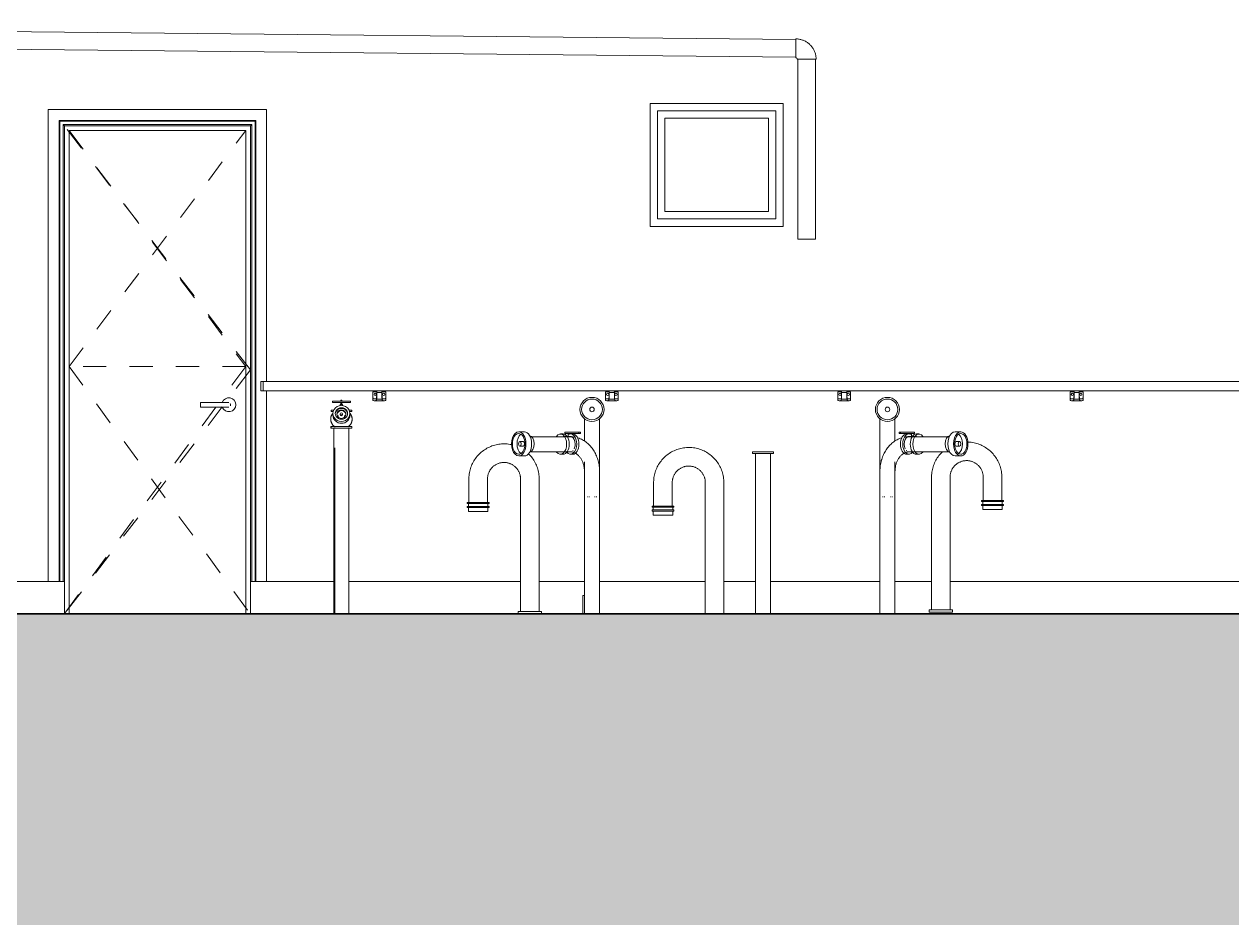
# Model space of a CAD drawing. Header units: metres. Extents: x -3 to 137, y -7 to 15.
# Drawn here: x 115.91 to 121.11, y -1.31 to 2.54 of the extents above; entities that cross this region are included whole.
import ezdxf

# ---------------------------------------------------------------- set-up
doc = ezdxf.new("R2010")
doc.units = ezdxf.units.M
doc.linetypes.add('Centre', pattern=[0.03175, 0.00635, -0.00475, 0.0159, -0.00475])
doc.linetypes.add('Dash', pattern=[0.006, 0.003, -0.003])
for name, color, linetype, lineweight in [('A-DOOR', 7, 'Continuous', 9), ('A-FLOR', 7, 'Continuous', 9), ('A-FLOR-HRAL', 7, 'Continuous', 9), ('A-FLOR-LEVL', 7, 'Continuous', 9), ('A-FLOR-PATT', 7, 'Continuous', 35), ('A-GENM', 7, 'Continuous', 9), ('A-GLAZ', 7, 'Continuous', 9), ('A-WALL', 7, 'Continuous', 9), ('A-WALL-PATT', 7, 'Continuous', 9), ('P-PIPE', 7, 'Continuous', 9)]:
    doc.layers.add(name, color=color, linetype=linetype, lineweight=lineweight)

# ---------------------------------------------------------------- blocks, each defined once
blk = doc.blocks.new('Basic Wall _ Tabique exterior_Estructura Lamina Metalica - ___-2469499-Elevation 6 - a')
at = {"layer": 'A-WALL'}
for p, q in [((-9.6385, 0.14), (-9.2303, 0.14)), ((-9.2303, 0.14), (-9.2303, 0)), ((-8.4303, 0), (-8.4303, 0.14)), ((-8.4303, 0.14), (-8.0711, 0.14)), ((-8.0063, 0.14), (-7.2678, 0.14)), ((-7.1878, 0.14), (-6.9931, 0.14)), ((-6.9283, 0.14), (-6.4731, 0.14)), ((-6.3931, 0.14), (-6.257, 0.14)), ((-6.192, 0.14), (-5.7218, 0.14)), ((-5.657, 0.14), (-5.4999, 0.14)), ((-5.4199, 0.14), (-3.3206, 0.14))]:
    blk.add_line(p, q, dxfattribs=at)
blk = doc.blocks.new('M_RVR_Codo material - CO - Codo-V168-Elevation 6 - a')
at = {"layer": 'P-PIPE', "color": 9, "true_color": 0xc0c0c0}
for p, q in [((-6.0831, 2.4739), (-6.0835, 2.4332)), ((-6.0835, 2.4332), (-6.0839, 2.3925)), ((-6.0839, 2.3939), (-6.0839, 2.3925)), ((-6.0777, 2.3861), (-6.037, 2.3861)), ((-6.0777, 2.3861), (-6.0763, 2.3861)), ((-6.037, 2.3861), (-5.9963, 2.3861))]:
    blk.add_line(p, q, dxfattribs=at)
at = {"layer": 'P-PIPE', "color": 9, "true_color": 0xc0c0c0, "flags": 128}
for points in [[(-5.9963, 2.3861), (-5.9963, 2.3896), (-5.9965, 2.3932), (-5.9969, 2.3966), (-5.9974, 2.4001), (-5.998, 2.4036), (-5.9988, 2.407), (-5.9997, 2.4104), (-6.0007, 2.4137), (-6.0019, 2.4171), (-6.0032, 2.4203), (-6.0046, 2.4235), (-6.0062, 2.4267), (-6.0079, 2.4297), (-6.0097, 2.4328), (-6.0116, 2.4357), (-6.0136, 2.4385), (-6.0158, 2.4413), (-6.018, 2.444), (-6.0204, 2.4466), (-6.0229, 2.4491), (-6.0254, 2.4515), (-6.0281, 2.4538), (-6.0308, 2.456), (-6.0337, 2.458), (-6.0366, 2.46), (-6.0396, 2.4618), (-6.0427, 2.4635), (-6.0458, 2.4651), (-6.049, 2.4666), (-6.0522, 2.4679), (-6.0555, 2.4691), (-6.0588, 2.4702), (-6.0622, 2.4711), (-6.0656, 2.4719), (-6.0691, 2.4726), (-6.0726, 2.4731), (-6.0761, 2.4735), (-6.0796, 2.4738), (-6.0831, 2.4739), (-6.0831, 2.4739)], [(-6.0839, 2.3925), (-6.0837, 2.3925), (-6.0834, 2.3925), (-6.0832, 2.3924), (-6.0829, 2.3924), (-6.0827, 2.3924), (-6.0824, 2.3923), (-6.0822, 2.3922), (-6.082, 2.3921), (-6.0817, 2.3921), (-6.0815, 2.392), (-6.0812, 2.3919), (-6.081, 2.3917), (-6.0808, 2.3916), (-6.0806, 2.3915), (-6.0804, 2.3913), (-6.0802, 2.3912), (-6.08, 2.391), (-6.0798, 2.3909), (-6.0796, 2.3907), (-6.0794, 2.3905), (-6.0792, 2.3903), (-6.0791, 2.3901), (-6.0789, 2.3899), (-6.0788, 2.3897), (-6.0786, 2.3895), (-6.0785, 2.3893), (-6.0784, 2.3891), (-6.0783, 2.3889), (-6.0782, 2.3886), (-6.0781, 2.3884), (-6.078, 2.3881), (-6.0779, 2.3879), (-6.0778, 2.3877), (-6.0778, 2.3874), (-6.0777, 2.3872), (-6.0777, 2.3869), (-6.0777, 2.3867), (-6.0777, 2.3864), (-6.0777, 2.3861), (-6.0777, 2.3861)]]:
    blk.add_lwpolyline(points, dxfattribs=at)
blk = doc.blocks.new('FCA_N_Puertas - FCA_N_Puerta Externa_ PB_  2_10 x 0_80-2594410-Elevation 6 - a')
at = {"layer": 'A-DOOR', "color": 8, "true_color": 0x808080}
for p, q in [((-8.3603, 2.17), (-9.3003, 2.17)), ((-9.3003, 2.17), (-9.3003, 0.14)), ((-8.3603, 1), (-8.3603, 2.17)), ((-9.2532, 2.123), (-8.4073, 2.123)), ((-9.2532, 0.14), (-9.2532, 2.123)), ((-8.4103, 2.12), (-9.2503, 2.12)), ((-9.2503, 2.12), (-9.2503, 0.14)), ((-9.2363, 2.106), (-8.4243, 2.106)), ((-9.2363, 2.106), (-9.2303, 2.1)), ((-9.2363, 0.14), (-9.2363, 2.106)), ((-9.2303, 2.1), (-8.4303, 2.1)), ((-9.2303, 0.14), (-9.2303, 2.1)), ((-9.2103, 2.08), (-9.2103, 0)), ((-9.2103, 2.08), (-8.4503, 2.08)), ((-8.4503, 2.08), (-8.4503, 0)), ((-8.4243, 2.106), (-8.4303, 2.1)), ((-8.4303, 2.1), (-8.4303, 0.14)), ((-8.4243, 2.106), (-8.4243, 0.14)), ((-8.4103, 2.12), (-8.4103, 0.14)), ((-8.4073, 2.123), (-8.4073, 0.14)), ((-8.3603, 0.14), (-8.3603, 0.96))]:
    blk.add_line(p, q, dxfattribs=at)
at = {"layer": 'A-DOOR', "linetype": 'Dash'}
for p, q in [((-8.4303, 1.05), (-9.2303, 2.1)), ((-9.2103, 2.08), (-8.4503, 1.065)), ((-9.2103, 1.065), (-8.4503, 2.08)), ((-8.4303, 1.05), (-9.2303, 0)), ((-8.4503, 1.065), (-9.2103, 1.065)), ((-9.2103, 1.065), (-8.4303, 0)), ((-8.4503, 1.065), (-8.5638, 0.91)), ((-8.5782, 0.8903), (-9.2303, 0))]:
    blk.add_line(p, q, dxfattribs=at)
at = {"layer": 'A-DOOR'}
for p, q in [((-8.4503, 2.08), (-9.2103, 2.08)), ((-9.2103, 2.08), (-9.2103, 0)), ((-8.4503, 0), (-8.4503, 2.08)), ((-8.5403, 0.91), (-8.6453, 0.91)), ((-8.6453, 0.91), (-8.6453, 0.9)), ((-8.6453, 0.9), (-8.6453, 0.89)), ((-8.6453, 0.89), (-8.5403, 0.89))]:
    blk.add_line(p, q, dxfattribs=at)
at = {"layer": 'A-DOOR', "flags": 128}
for points in [[(-8.5253, 0.91), (-8.5253, 0.91), (-8.5253, 0.91), (-8.5254, 0.91), (-8.5254, 0.91), (-8.5256, 0.91), (-8.5257, 0.91), (-8.5258, 0.91), (-8.526, 0.91), (-8.5262, 0.91), (-8.5264, 0.91), (-8.5267, 0.91), (-8.527, 0.91), (-8.5272, 0.91), (-8.5275, 0.91), (-8.5279, 0.91), (-8.5282, 0.91), (-8.5286, 0.91), (-8.529, 0.91), (-8.5294, 0.91), (-8.5298, 0.91), (-8.5302, 0.91), (-8.5307, 0.91), (-8.5312, 0.91), (-8.5317, 0.91), (-8.5322, 0.91), (-8.5327, 0.91), (-8.5332, 0.91), (-8.5337, 0.91), (-8.5343, 0.91), (-8.5348, 0.91), (-8.5354, 0.91), (-8.536, 0.91), (-8.5365, 0.91), (-8.5371, 0.91), (-8.5377, 0.91), (-8.5383, 0.91), (-8.5389, 0.91), (-8.5395, 0.91), (-8.5401, 0.91), (-8.5403, 0.91)], [(-8.5403, 0.89), (-8.5397, 0.89), (-8.5391, 0.89), (-8.5385, 0.89), (-8.5379, 0.89), (-8.5373, 0.89), (-8.5367, 0.89), (-8.5361, 0.89), (-8.5355, 0.89), (-8.535, 0.89), (-8.5344, 0.89), (-8.5339, 0.89), (-8.5333, 0.89), (-8.5328, 0.89), (-8.5323, 0.89), (-8.5318, 0.89), (-8.5313, 0.89), (-8.5308, 0.89), (-8.5304, 0.89), (-8.5299, 0.89), (-8.5295, 0.89), (-8.5291, 0.89), (-8.5287, 0.89), (-8.5283, 0.89), (-8.528, 0.89), (-8.5276, 0.89), (-8.5273, 0.89), (-8.527, 0.89), (-8.5268, 0.89), (-8.5265, 0.89), (-8.5263, 0.89), (-8.5261, 0.89), (-8.5259, 0.89), (-8.5257, 0.89), (-8.5256, 0.89), (-8.5255, 0.89), (-8.5254, 0.89), (-8.5253, 0.89), (-8.5253, 0.89), (-8.5253, 0.89)]]:
    blk.add_lwpolyline(points, dxfattribs=at)
at = {"layer": 'A-DOOR'}
for centre, radius, start, end in [((-8.5228, 0.9), 0.03, 360, 160.3657), ((-8.5228, 0.9), 0.03, 199.5633, 360), ((-8.5253, 0.9), 0.01, 75, 90), ((-8.5253, 0.9), 0.01, 270, 285), ((-8.5253, 0.9), 0.01, 0, 30), ((-8.5253, 0.9), 0.01, 332.1411, 0)]:
    blk.add_arc(centre, radius, start, end, dxfattribs=at)
blk = doc.blocks.new('M_Conexión toma de agua potable-5 - M_Conexión toma de agua potable-5-2749454-Elevation 6 - a')
at = {"layer": 'P-PIPE'}
for p, q in [((-7.2516, 0.7835), (-7.276, 0.7835)), ((-7.0777, 0.7829), (-7.0777, 0.7759)), ((-7.0757, 0.7829), (-7.0777, 0.7829)), ((-7.0757, 0.7829), (-7.0174, 0.7829)), ((-7.0107, 0.7829), (-7.0174, 0.7829)), ((-7.0174, 0.7759), (-7.0174, 0.7829)), ((-7.0107, 0.7759), (-7.0107, 0.7829)), ((-6.9931, 0.7992), (-6.9931, 0.7432)), ((-6.9281, 0), (-6.9281, 0.7992)), ((-7.2564, 0.7414), (-7.2708, 0.7414)), ((-7.054, 0.7627), (-7.2269, 0.7627)), ((-7.0849, 0.7746), (-7.0961, 0.7746)), ((-7.0528, 0.7637), (-7.0849, 0.7637)), ((-7.0777, 0.7759), (-7.0757, 0.7759)), ((-7.0174, 0.7759), (-7.0757, 0.7759)), ((-7.075, 0.7759), (-7.075, 0.7702)), ((-7.0636, 0.7623), (-7.0636, 0.7759)), ((-7.043, 0.7746), (-7.0528, 0.7746)), ((-7.0174, 0.7759), (-7.0107, 0.7759)), ((-7.276, 0.6799), (-7.2516, 0.6799)), ((-7.2708, 0.7219), (-7.2564, 0.7219)), ((-7.2285, 0.6977), (-7.054, 0.6977)), ((-7.0961, 0.6872), (-7.0849, 0.6872)), ((-7.0849, 0.698), (-7.0528, 0.698)), ((-7.0528, 0.6872), (-7.043, 0.6872)), ((-6.9931, 0.655), (-6.9931, 0)), ((-6.9931, 0.6133), (-6.9931, 0.5038)), ((-6.9281, 0.5038), (-6.9281, 0.6133)), ((-6.9931, 0.5038), (-6.9929, 0.5038)), ((-6.982, 0.5038), (-6.9795, 0.5038)), ((-6.9747, 0.5038), (-6.9717, 0.5038)), ((-6.9498, 0.5038), (-6.947, 0.5038)), ((-6.9424, 0.5038), (-6.9411, 0.5038)), ((-6.9411, 0.5038), (-6.9396, 0.5038)), ((-6.9295, 0.5038), (-6.9281, 0.5038))]:
    blk.add_line(p, q, dxfattribs=at)
at = {"layer": 'P-PIPE', "flags": 128}
for points in [[(-6.9931, 0.7992), (-6.9931, 0.8025), (-6.9931, 0.8057), (-6.9931, 0.8089), (-6.9931, 0.8121), (-6.9931, 0.8153), (-6.9931, 0.8185), (-6.9931, 0.8216), (-6.9931, 0.8247), (-6.9931, 0.8277), (-6.9931, 0.8307), (-6.9931, 0.8337), (-6.9931, 0.8366), (-6.9931, 0.8394), (-6.9931, 0.8414)], [(-6.9281, 0.8414), (-6.9281, 0.8402), (-6.9281, 0.8373), (-6.9281, 0.8345), (-6.9281, 0.8315), (-6.9281, 0.8285), (-6.9281, 0.8255), (-6.9281, 0.8224), (-6.9281, 0.8193), (-6.9281, 0.8161), (-6.9281, 0.813), (-6.9281, 0.8098), (-6.9281, 0.8066), (-6.9281, 0.8033), (-6.9281, 0.8001), (-6.9281, 0.7992)], [(-7.0313, 0.7603), (-7.0366, 0.7613), (-7.0419, 0.7621), (-7.0472, 0.7625), (-7.0526, 0.7627), (-7.054, 0.7627)], [(-6.9281, 0.6133), (-6.9282, 0.619), (-6.9285, 0.6247), (-6.929, 0.6304), (-6.9296, 0.6361), (-6.9304, 0.6417), (-6.9314, 0.6473), (-6.9326, 0.6529), (-6.934, 0.6584), (-6.9355, 0.6639), (-6.9372, 0.6692), (-6.9391, 0.6746), (-6.9412, 0.6798), (-6.9434, 0.6849), (-6.9459, 0.69), (-6.9484, 0.6949), (-6.9512, 0.6998), (-6.9541, 0.7045), (-6.9572, 0.7091), (-6.9605, 0.7135), (-6.9639, 0.7178), (-6.9674, 0.722), (-6.9712, 0.726), (-6.975, 0.7299), (-6.979, 0.7335), (-6.9832, 0.737), (-6.9875, 0.7403), (-6.9919, 0.7435), (-6.9965, 0.7464), (-7.0012, 0.749), (-7.006, 0.7515), (-7.0109, 0.7538), (-7.0159, 0.7558), (-7.0209, 0.7575), (-7.0235, 0.7583)], [(-7.054, 0.6977), (-7.0519, 0.6977), (-7.0498, 0.6975), (-7.0477, 0.6973), (-7.0456, 0.6969), (-7.0435, 0.6964), (-7.0414, 0.6958), (-7.0392, 0.6951)], [(-7.0343, 0.693), (-7.0329, 0.6923), (-7.0308, 0.6911), (-7.0287, 0.6898), (-7.0266, 0.6884), (-7.0245, 0.6868), (-7.0224, 0.6851), (-7.0204, 0.6833), (-7.0184, 0.6814), (-7.0165, 0.6793), (-7.0146, 0.6772), (-7.0127, 0.6749), (-7.0109, 0.6724), (-7.0092, 0.6699), (-7.0075, 0.6673), (-7.0059, 0.6645), (-7.0044, 0.6617), (-7.0029, 0.6587), (-7.0016, 0.6557), (-7.0003, 0.6525), (-6.9991, 0.6493), (-6.998, 0.646), (-6.9971, 0.6427), (-6.9962, 0.6393), (-6.9954, 0.6358), (-6.9948, 0.6323), (-6.9942, 0.6288), (-6.9938, 0.6252), (-6.9934, 0.6216), (-6.9932, 0.6179), (-6.9932, 0.6143), (-6.9931, 0.6133)]]:
    blk.add_lwpolyline(points, dxfattribs=at)
at = {"layer": 'P-PIPE'}
for radius, start, end in [(0.0518, 90, 270), (0.0445, 90, 270), (0.00974, 90, 270), (0.0518, 270, 90), (0.0445, 270, 90), (0.00974, 270, 90)]:
    blk.add_arc((-6.9606, 0.8801), radius, start, end, dxfattribs=at)
for centre, major_axis, start_param, end_param in [((-7.276, 0.7317), (0, 0.0518), 0, 3.141593), ((-7.276, 0.7317), (0, 0.0518), 3.141593, 6.283185), ((-7.2516, 0.7317), (0, 0.0518), 3.141593, 6.283185), ((-7.276, 0.7317), (0, 0.0445), 0, 3.141593), ((-7.2564, 0.7317), (0, 0.0445), 0.382934, 2.758659), ((-7.2708, 0.7317), (0, 0.00974), 0, 3.141593), ((-7.276, 0.7317), (0, 0.0445), 3.141593, 6.283185), ((-7.2708, 0.7317), (0, 0.00974), 3.141593, 6.283185), ((-7.2564, 0.7317), (0, 0.00974), 3.141593, 6.283185), ((-7.23, 0.7317), (0, 0.0351), 3.188929, 6.235849), ((-7.0961, 0.7309), (0, 0.0437), 4.712389, 7.002702), ((-7.0961, 0.7309), (0, 0.0437), 2.463464, 4.712389), ((-7.0849, 0.7309), (0, 0.0437), 4.712389, 6.283185), ((-7.0849, 0.7309), (0, 0.0437), 3.141593, 4.712389), ((-7.0528, 0.7309), (0, 0.0437), 2.460427, 4.712389), ((-7.0528, 0.7309), (0, 0.0437), 4.712389, 6.722878), ((-7.0528, 0.7309), (0, 0.0328), 6.051092, 6.283185), ((-7.0528, 0.7309), (0, 0.0328), 4.712389, 6.013936), ((-7.043, 0.7309), (0, 0.0437), 4.712389, 6.283185), ((-7.043, 0.7309), (0, 0.0437), 3.141593, 4.712389), ((-7.0528, 0.7309), (0, 0.0328), 4.457499, 4.712389), ((-7.0528, 0.7309), (0, 0.0328), 3.665191, 3.745246), ((-7.0528, 0.7309), (0, 0.0328), 4.04457, 4.392644)]:
    blk.add_ellipse(centre, major_axis=major_axis, ratio=0.601815, start_param=start_param, end_param=end_param, dxfattribs=at)
blk = doc.blocks.new('M_Conexión toma de agua potable-5 - M_Conexión toma de agua potable-5-3032753-Elevation 6 - a')
at = {"layer": 'P-PIPE'}
for p, q in [((-5.722, 0.7992), (-5.722, 0)), ((-5.657, 0.7432), (-5.657, 0.7992)), ((-5.6394, 0.7829), (-5.6394, 0.7759)), ((-5.6327, 0.7829), (-5.6394, 0.7829)), ((-5.6327, 0.7829), (-5.5744, 0.7829)), ((-5.6327, 0.7829), (-5.6327, 0.7759)), ((-5.5724, 0.7829), (-5.5744, 0.7829)), ((-5.5724, 0.7759), (-5.5724, 0.7829)), ((-5.3742, 0.7835), (-5.3985, 0.7835)), ((-5.6394, 0.7759), (-5.6327, 0.7759)), ((-5.5744, 0.7759), (-5.6327, 0.7759)), ((-5.5974, 0.7746), (-5.6072, 0.7746)), ((-5.5652, 0.7637), (-5.5974, 0.7637)), ((-5.4232, 0.7627), (-5.5961, 0.7627)), ((-5.5865, 0.7759), (-5.5865, 0.7623)), ((-5.5751, 0.7702), (-5.5751, 0.7759)), ((-5.5744, 0.7759), (-5.5724, 0.7759)), ((-5.554, 0.7746), (-5.5652, 0.7746)), ((-5.3793, 0.7414), (-5.3937, 0.7414)), ((-5.6072, 0.6872), (-5.5974, 0.6872)), ((-5.5974, 0.698), (-5.5652, 0.698)), ((-5.5961, 0.6977), (-5.4216, 0.6977)), ((-5.5652, 0.6872), (-5.554, 0.6872)), ((-5.3985, 0.6799), (-5.3742, 0.6799)), ((-5.3937, 0.7219), (-5.3793, 0.7219)), ((-5.657, 0), (-5.657, 0.655)), ((-5.722, 0.6133), (-5.722, 0.5038)), ((-5.657, 0.5038), (-5.657, 0.6133)), ((-5.722, 0.5038), (-5.7217, 0.5038)), ((-5.7105, 0.5038), (-5.709, 0.5038)), ((-5.709, 0.5038), (-5.7077, 0.5038)), ((-5.7032, 0.5038), (-5.7003, 0.5038)), ((-5.6784, 0.5038), (-5.6768, 0.5038)), ((-5.6711, 0.5038), (-5.6681, 0.5038)), ((-5.6584, 0.5038), (-5.657, 0.5038))]:
    blk.add_line(p, q, dxfattribs=at)
at = {"layer": 'P-PIPE', "flags": 128}
for points in [[(-5.722, 0.7992), (-5.722, 0.8025), (-5.722, 0.8057), (-5.722, 0.8089), (-5.722, 0.8121), (-5.722, 0.8153), (-5.722, 0.8185), (-5.722, 0.8216), (-5.722, 0.8247), (-5.722, 0.8277), (-5.722, 0.8307), (-5.722, 0.8337), (-5.722, 0.8366), (-5.722, 0.8394), (-5.722, 0.8414)], [(-5.657, 0.8414), (-5.657, 0.8402), (-5.657, 0.8373), (-5.657, 0.8345), (-5.657, 0.8315), (-5.657, 0.8285), (-5.657, 0.8255), (-5.657, 0.8224), (-5.657, 0.8193), (-5.657, 0.8161), (-5.657, 0.813), (-5.657, 0.8098), (-5.657, 0.8066), (-5.657, 0.8033), (-5.657, 0.8001), (-5.657, 0.7992)], [(-5.6266, 0.7583), (-5.6278, 0.758), (-5.6329, 0.7563), (-5.6379, 0.7543), (-5.6429, 0.7521), (-5.6477, 0.7497), (-5.6524, 0.7471), (-5.657, 0.7443), (-5.6614, 0.7412), (-5.6658, 0.7379), (-5.67, 0.7345), (-5.674, 0.7309), (-5.6779, 0.7271), (-5.6817, 0.7231), (-5.6853, 0.719), (-5.6888, 0.7147), (-5.6921, 0.7103), (-5.6952, 0.7057), (-5.6982, 0.701), (-5.701, 0.6962), (-5.7036, 0.6913), (-5.7061, 0.6863), (-5.7083, 0.6812), (-5.7105, 0.676), (-5.7124, 0.6707), (-5.7142, 0.6653), (-5.7158, 0.6599), (-5.7172, 0.6544), (-5.7184, 0.6488), (-5.7194, 0.6433), (-5.7203, 0.6376), (-5.721, 0.632), (-5.7215, 0.6263), (-5.7218, 0.6206), (-5.722, 0.6149), (-5.722, 0.6133)], [(-5.5961, 0.7627), (-5.6015, 0.7626), (-5.6068, 0.7622), (-5.6121, 0.7615), (-5.6174, 0.7606)], [(-5.657, 0.6133), (-5.6569, 0.617), (-5.6567, 0.6206), (-5.6565, 0.6242), (-5.6561, 0.6278), (-5.6555, 0.6314), (-5.6549, 0.6349), (-5.6542, 0.6384), (-5.6533, 0.6418), (-5.6524, 0.6451), (-5.6513, 0.6485), (-5.6502, 0.6517), (-5.6489, 0.6548), (-5.6476, 0.6579), (-5.6462, 0.6609), (-5.6446, 0.6638), (-5.6431, 0.6665), (-5.6414, 0.6692), (-5.6397, 0.6718), (-5.6379, 0.6742), (-5.6361, 0.6766), (-5.6342, 0.6788), (-5.6322, 0.6809), (-5.6302, 0.6828), (-5.6282, 0.6847), (-5.6262, 0.6864), (-5.6241, 0.688), (-5.622, 0.6894), (-5.6199, 0.6908), (-5.6178, 0.692), (-5.6158, 0.693)], [(-5.6115, 0.6949), (-5.6093, 0.6956), (-5.6072, 0.6963), (-5.6051, 0.6968), (-5.603, 0.6972), (-5.6009, 0.6975), (-5.5988, 0.6977), (-5.5967, 0.6977), (-5.5961, 0.6977)]]:
    blk.add_lwpolyline(points, dxfattribs=at)
at = {"layer": 'P-PIPE'}
for radius, start, end in [(0.0518, 90, 270), (0.0445, 90, 270), (0.00974, 90, 270), (0.0518, 270, 90), (0.0445, 270, 90), (0.00974, 270, 90)]:
    blk.add_arc((-5.6895, 0.8801), radius, start, end, dxfattribs=at)
for centre, major_axis, start_param, end_param in [((-5.3985, 0.7317), (0, 0.0518), 0, 3.141593), ((-5.3742, 0.7317), (0, 0.0518), 0, 3.141593), ((-5.3742, 0.7317), (0, 0.0518), 3.141593, 6.283185), ((-5.6072, 0.7309), (0, 0.0437), 0, 1.570796), ((-5.6072, 0.7309), (0, 0.0437), 1.570796, 3.141593), ((-5.5974, 0.7309), (0, 0.0437), 5.843492, 7.853982), ((-5.5974, 0.7309), (0, 0.0437), 1.570796, 3.822758), ((-5.5974, 0.7309), (0, 0.0328), 0.269249, 1.570796), ((-5.5974, 0.7309), (0, 0.0328), 1.570796, 1.825687), ((-5.5974, 0.7309), (0, 0.0328), 0, 0.232094), ((-5.5652, 0.7309), (0, 0.0437), 0, 1.570796), ((-5.5652, 0.7309), (0, 0.0437), 1.570796, 3.141593), ((-5.554, 0.7309), (0, 0.0437), 5.563669, 7.853982), ((-5.554, 0.7309), (0, 0.0437), 1.570796, 3.819721), ((-5.4201, 0.7317), (0, 0.0351), 0.047337, 3.094256), ((-5.3742, 0.7317), (0, 0.0445), 0, 3.141593), ((-5.3937, 0.7317), (0, 0.00974), 0, 3.141593), ((-5.3793, 0.7317), (0, 0.00974), 0, 3.141593), ((-5.3937, 0.7317), (0, 0.0445), 3.524526, 5.900252), ((-5.3793, 0.7317), (0, 0.00974), 3.141593, 6.283185), ((-5.3742, 0.7317), (0, 0.0445), 3.141593, 6.283185), ((-5.5974, 0.7309), (0, 0.0328), 1.890541, 2.238616), ((-5.5974, 0.7309), (0, 0.0328), 2.537939, 2.617994)]:
    blk.add_ellipse(centre, major_axis=major_axis, ratio=0.601815, start_param=start_param, end_param=end_param, dxfattribs=at)
blk = doc.blocks.new('M_Conexión toma de agua potable-4 - M_Conexión toma de agua potable-4-3020589-Elevation 6 - a')
at = {"layer": 'P-PIPE'}
for p, q in [((-8.0771, 0.9151), (-8.0771, 0.9101)), ((-8.0002, 0.9151), (-8.0771, 0.9151)), ((-8.0771, 0.9101), (-8.0002, 0.9101)), ((-8.0438, 0.9009), (-8.0438, 0.8957)), ((-8.0438, 0.9009), (-8.0386, 0.9009)), ((-8.0408, 0.9199), (-8.0408, 0.9151)), ((-8.0408, 0.9199), (-8.0386, 0.9199)), ((-8.0408, 0.9101), (-8.0408, 0.9009)), ((-8.0386, 0.9199), (-8.0365, 0.9199)), ((-8.0386, 0.9009), (-8.0335, 0.9009)), ((-8.0365, 0.9151), (-8.0365, 0.9199)), ((-8.0365, 0.9009), (-8.0365, 0.9101)), ((-8.0335, 0.8957), (-8.0335, 0.9009)), ((-8.0002, 0.9101), (-8.0002, 0.9151)), ((-8.0832, 0.8767), (-8.0832, 0.8712)), ((-8.0832, 0.8767), (-8.0721, 0.8767)), ((-8.0832, 0.8712), (-8.0736, 0.8712)), ((-8.0751, 0.8627), (-8.0751, 0.8586)), ((-8.0751, 0.8586), (-8.0751, 0.8545)), ((-8.0521, 0.8537), (-8.0521, 0.8462)), ((-8.0434, 0.8605), (-8.0434, 0.8566)), ((-8.0339, 0.8566), (-8.0339, 0.8605)), ((-8.0251, 0.8462), (-8.0251, 0.8537)), ((-8.0051, 0.8767), (-7.994, 0.8767)), ((-8.0037, 0.8712), (-7.994, 0.8712)), ((-8.0022, 0.8586), (-8.0022, 0.8627)), ((-8.0022, 0.8545), (-8.0022, 0.8586)), ((-7.994, 0.8712), (-7.994, 0.8767)), ((-8.0837, 0.8071), (-8.0837, 0.7992)), ((-8.0837, 0.8071), (-7.9935, 0.8071)), ((-8.0837, 0.7992), (-7.9935, 0.7992)), ((-8.0832, 0.8047), (-8.0832, 0.7992)), ((-8.0711, 0.7992), (-8.0711, 0)), ((-8.0061, 0), (-8.0061, 0.7992)), ((-7.994, 0.7992), (-7.994, 0.8047)), ((-7.9935, 0.7992), (-7.9935, 0.8071))]:
    blk.add_line(p, q, dxfattribs=at)
at = {"layer": 'P-PIPE', "flags": 128}
for points in [[(-8.0659, 0.8047), (-8.0672, 0.8056), (-8.0685, 0.8064), (-8.0697, 0.8074), (-8.0709, 0.8083), (-8.0721, 0.8094), (-8.0732, 0.8104), (-8.0743, 0.8115), (-8.0753, 0.8127), (-8.0763, 0.8139), (-8.0773, 0.8151), (-8.0781, 0.8164), (-8.079, 0.8177), (-8.0798, 0.819), (-8.0805, 0.8204), (-8.0812, 0.8218), (-8.0818, 0.8232), (-8.0824, 0.8246), (-8.0829, 0.8261), (-8.0833, 0.8276), (-8.0837, 0.8291), (-8.084, 0.8306), (-8.0843, 0.8321), (-8.0845, 0.8337), (-8.0846, 0.8352), (-8.0847, 0.8368), (-8.0847, 0.8383), (-8.0847, 0.8398), (-8.0846, 0.8414), (-8.0844, 0.8429), (-8.0842, 0.8445), (-8.0839, 0.846), (-8.0835, 0.8475), (-8.0831, 0.849), (-8.0826, 0.8505), (-8.0821, 0.8519), (-8.0815, 0.8534), (-8.0809, 0.8548), (-8.0802, 0.8561), (-8.0794, 0.8575), (-8.0786, 0.8588), (-8.0778, 0.8601), (-8.0768, 0.8614), (-8.0759, 0.8626), (-8.0749, 0.8637)], [(-8.0019, 0.8632), (-8.0009, 0.862), (-8, 0.8608), (-7.9991, 0.8595), (-7.9983, 0.8582), (-7.9975, 0.8569), (-7.9968, 0.8555), (-7.9961, 0.8541), (-7.9955, 0.8527), (-7.9949, 0.8513), (-7.9944, 0.8498), (-7.994, 0.8483), (-7.9936, 0.8468), (-7.9933, 0.8453), (-7.993, 0.8438), (-7.9928, 0.8422), (-7.9926, 0.8407), (-7.9926, 0.8392), (-7.9925, 0.8376), (-7.9926, 0.8361), (-7.9927, 0.8345), (-7.9929, 0.833), (-7.9931, 0.8314), (-7.9934, 0.8299), (-7.9937, 0.8284), (-7.9942, 0.8269), (-7.9946, 0.8254), (-7.9952, 0.824), (-7.9957, 0.8226), (-7.9964, 0.8212), (-7.9971, 0.8198), (-7.9978, 0.8184), (-7.9986, 0.8171), (-7.9995, 0.8158), (-8.0004, 0.8146), (-8.0014, 0.8133), (-8.0024, 0.8122), (-8.0034, 0.811), (-8.0045, 0.8099), (-8.0057, 0.8089), (-8.0069, 0.8079), (-8.0081, 0.8069), (-8.0093, 0.806), (-8.0106, 0.8052), (-8.0114, 0.8047)]]:
    blk.add_lwpolyline(points, dxfattribs=at)
at = {"layer": 'P-PIPE'}
for centre, major_axis, start_param, end_param in [((-8.0386, 0.8627), (-0.0365, 0), 4.712389, 7.853982), ((-8.0386, 0.8627), (-0.0264, 0), 4.712389, 7.853982), ((-8.0386, 0.8594), (-0.0264, 0), 4.712389, 5.969026), ((-8.0386, 0.8627), (0.0365, 0), 4.712389, 7.853982), ((-8.0386, 0.8627), (0.0264, 0), 4.712389, 7.853982), ((-8.0386, 0.8594), (0.0264, 0), 0.314159, 1.570796), ((-8.0386, 0.8545), (0.0365, 0), 3.141593, 4.712389), ((-8.0386, 0.8594), (-0.0193, 0), 4.712389, 7.853982), ((-8.0386, 0.8566), (-0.0193, 0), 4.712389, 6.196331), ((-8.0386, 0.8605), (0.00473, 0), 1.570796, 4.698518), ((-8.0386, 0.8566), (0.00473, 0), 3.141593, 4.712389), ((-8.0386, 0.8594), (0.0193, 0), 4.712389, 7.853982), ((-8.0386, 0.8566), (0.0193, 0), 0.086854, 1.570796), ((-8.0386, 0.8605), (0.00473, 0), 4.72626, 7.853982), ((-8.0386, 0.8566), (0.00473, 0), 4.712389, 6.283185), ((-8.0386, 0.8545), (0.0365, 0), 4.712389, 6.283185)]:
    blk.add_ellipse(centre, major_axis=major_axis, ratio=0.939693, start_param=start_param, end_param=end_param, dxfattribs=at)
blk = doc.blocks.new('M_Boquilla salida - M_Boquilla salida-V207-Elevation 6 - a')
at = {"layer": 'A-GENM', "color": 8, "true_color": 0x808080}
for p, q in [((-7.4902, 0.5808), (-7.4902, 0.48)), ((-7.4102, 0.48), (-7.4102, 0.5808)), ((-7.2678, 0.5808), (-7.2678, 0.0101)), ((-7.1878, 0.0101), (-7.1878, 0.5808)), ((-7.4972, 0.48), (-7.4972, 0.4756)), ((-7.4972, 0.48), (-7.4033, 0.48)), ((-7.4972, 0.4756), (-7.4033, 0.4756)), ((-7.4922, 0.4756), (-7.4922, 0.4631)), ((-7.4083, 0.4631), (-7.4083, 0.4756)), ((-7.4033, 0.4756), (-7.4033, 0.48)), ((-7.4972, 0.4631), (-7.4972, 0.4585)), ((-7.4972, 0.4631), (-7.4033, 0.4631)), ((-7.4972, 0.4585), (-7.4033, 0.4585)), ((-7.4922, 0.4585), (-7.4922, 0.4411)), ((-7.4922, 0.4411), (-7.4083, 0.4411)), ((-7.4083, 0.4411), (-7.4083, 0.4585)), ((-7.4033, 0.4585), (-7.4033, 0.4631)), ((-7.2778, 0.0101), (-7.2778, 0)), ((-7.1778, 0.0101), (-7.2778, 0.0101)), ((-7.1778, 0), (-7.1778, 0.0101))]:
    blk.add_line(p, q, dxfattribs=at)
at = {"layer": 'A-GENM', "color": 8, "true_color": 0x808080, "flags": 128}
for points in [[(-7.3074, 0.7286), (-7.3133, 0.7298), (-7.3193, 0.7307), (-7.3253, 0.7313), (-7.3314, 0.7318), (-7.3374, 0.732), (-7.3434, 0.7319), (-7.3495, 0.7316), (-7.3555, 0.7311), (-7.3615, 0.7303), (-7.3675, 0.7293), (-7.3734, 0.728), (-7.3792, 0.7265), (-7.385, 0.7248), (-7.3908, 0.7228), (-7.3964, 0.7207), (-7.402, 0.7182), (-7.4074, 0.7156), (-7.4127, 0.7128), (-7.418, 0.7097), (-7.4231, 0.7065), (-7.428, 0.703), (-7.4328, 0.6993), (-7.4375, 0.6955), (-7.442, 0.6915), (-7.4463, 0.6873), (-7.4505, 0.6829), (-7.4545, 0.6784), (-7.4583, 0.6737), (-7.4619, 0.6688), (-7.4654, 0.6638), (-7.4686, 0.6587), (-7.4716, 0.6535), (-7.4744, 0.6481), (-7.477, 0.6426), (-7.4794, 0.6371), (-7.4815, 0.6314), (-7.4834, 0.6257), (-7.4851, 0.6199), (-7.4865, 0.614), (-7.4877, 0.6081), (-7.4887, 0.6021), (-7.4894, 0.5961), (-7.4899, 0.5901), (-7.4902, 0.584), (-7.4902, 0.5808)], [(-7.1878, 0.5808), (-7.188, 0.5868), (-7.1883, 0.5928), (-7.1889, 0.5989), (-7.1898, 0.6049), (-7.1909, 0.6108), (-7.1922, 0.6167), (-7.1937, 0.6225), (-7.1955, 0.6283), (-7.1975, 0.634), (-7.1998, 0.6396), (-7.2022, 0.6452), (-7.2049, 0.6506), (-7.2078, 0.6559), (-7.2109, 0.6611), (-7.2142, 0.6661), (-7.2178, 0.6711), (-7.2215, 0.6758), (-7.2254, 0.6805), (-7.2294, 0.6849), (-7.2337, 0.6892)], [(-7.4102, 0.5808), (-7.4102, 0.5836), (-7.41, 0.5865), (-7.4097, 0.5893), (-7.4093, 0.5921), (-7.4088, 0.5949), (-7.4082, 0.5977), (-7.4075, 0.6004), (-7.4066, 0.6032), (-7.4057, 0.6058), (-7.4046, 0.6085), (-7.4034, 0.6111), (-7.4022, 0.6136), (-7.4008, 0.6161), (-7.3994, 0.6186), (-7.3978, 0.621), (-7.3961, 0.6233), (-7.3944, 0.6255), (-7.3926, 0.6277), (-7.3906, 0.6298), (-7.3886, 0.6318), (-7.3866, 0.6338), (-7.3844, 0.6356), (-7.3822, 0.6374), (-7.3799, 0.6391), (-7.3775, 0.6407), (-7.3751, 0.6422), (-7.3726, 0.6436), (-7.3701, 0.6448), (-7.3675, 0.646), (-7.3648, 0.6471), (-7.3622, 0.6481), (-7.3594, 0.649), (-7.3567, 0.6497), (-7.3539, 0.6504), (-7.3511, 0.6509), (-7.3483, 0.6514), (-7.3455, 0.6517), (-7.3426, 0.6519), (-7.3398, 0.652), (-7.337, 0.6519), (-7.3341, 0.6518), (-7.3313, 0.6515), (-7.3285, 0.6512), (-7.3256, 0.6507), (-7.3229, 0.6501), (-7.3201, 0.6494), (-7.3174, 0.6486), (-7.3147, 0.6477), (-7.312, 0.6466), (-7.3094, 0.6455), (-7.3068, 0.6443), (-7.3043, 0.6429), (-7.3019, 0.6415), (-7.2995, 0.64), (-7.2971, 0.6383), (-7.2949, 0.6366), (-7.2927, 0.6348), (-7.2905, 0.6329), (-7.2885, 0.6309), (-7.2865, 0.6289), (-7.2847, 0.6267), (-7.2829, 0.6245), (-7.2812, 0.6222), (-7.2795, 0.6199), (-7.278, 0.6175), (-7.2766, 0.615), (-7.2753, 0.6125), (-7.2741, 0.6099), (-7.273, 0.6073), (-7.272, 0.6046), (-7.2711, 0.6019), (-7.2703, 0.5992), (-7.2696, 0.5964), (-7.269, 0.5936), (-7.2686, 0.5908), (-7.2682, 0.588), (-7.268, 0.5851), (-7.2679, 0.5823), (-7.2678, 0.5808)]]:
    blk.add_lwpolyline(points, dxfattribs=at)
blk = doc.blocks.new('M_Boquilla salida - M_Boquilla salida 2-2755936-Elevation 6 - a')
at = {"layer": 'A-GENM', "color": 8, "true_color": 0x808080}
for p, q in [((-6.6955, 0.5651), (-6.6955, 0.4644)), ((-6.6155, 0.4644), (-6.6155, 0.5651)), ((-6.4731, 0.5651), (-6.4731, 0)), ((-6.3931, 0), (-6.3931, 0.5651)), ((-6.7024, 0.4644), (-6.7024, 0.46)), ((-6.7024, 0.4644), (-6.6085, 0.4644)), ((-6.7024, 0.46), (-6.6085, 0.46)), ((-6.7024, 0.4475), (-6.7024, 0.4429)), ((-6.7024, 0.4475), (-6.6085, 0.4475)), ((-6.7024, 0.4429), (-6.6085, 0.4429)), ((-6.6974, 0.46), (-6.6974, 0.4475)), ((-6.6974, 0.4429), (-6.6974, 0.4254)), ((-6.6974, 0.4254), (-6.6135, 0.4254)), ((-6.6135, 0.4475), (-6.6135, 0.46)), ((-6.6135, 0.4254), (-6.6135, 0.4429)), ((-6.6085, 0.46), (-6.6085, 0.4644)), ((-6.6085, 0.4429), (-6.6085, 0.4475))]:
    blk.add_line(p, q, dxfattribs=at)
at = {"layer": 'A-GENM', "color": 8, "true_color": 0x808080, "flags": 128}
for points in [[(-6.3931, 0.5651), (-6.3932, 0.5712), (-6.3936, 0.5772), (-6.3942, 0.5832), (-6.395, 0.5892), (-6.3961, 0.5952), (-6.3974, 0.6011), (-6.399, 0.6069), (-6.4007, 0.6127), (-6.4028, 0.6184), (-6.405, 0.624), (-6.4075, 0.6295), (-6.4102, 0.635), (-6.4131, 0.6403), (-6.4162, 0.6455), (-6.4195, 0.6505), (-6.423, 0.6554), (-6.4267, 0.6602), (-6.4306, 0.6648), (-6.4347, 0.6693), (-6.4389, 0.6736), (-6.4433, 0.6777), (-6.4479, 0.6817), (-6.4527, 0.6854), (-6.4575, 0.689), (-6.4626, 0.6924), (-6.4677, 0.6955), (-6.473, 0.6985), (-6.4784, 0.7012), (-6.4839, 0.7038), (-6.4895, 0.7061), (-6.4952, 0.7081), (-6.5009, 0.71), (-6.5067, 0.7116), (-6.5126, 0.713), (-6.5186, 0.7141), (-6.5245, 0.715), (-6.5306, 0.7157), (-6.5366, 0.7161), (-6.5426, 0.7163), (-6.5487, 0.7163), (-6.5547, 0.716), (-6.5607, 0.7154), (-6.5667, 0.7147), (-6.5727, 0.7136), (-6.5786, 0.7124), (-6.5845, 0.7109), (-6.5903, 0.7092), (-6.596, 0.7072), (-6.6016, 0.705), (-6.6072, 0.7026), (-6.6126, 0.7), (-6.618, 0.6972), (-6.6232, 0.6941), (-6.6283, 0.6908), (-6.6332, 0.6874), (-6.6381, 0.6837), (-6.6427, 0.6799), (-6.6472, 0.6758), (-6.6516, 0.6716), (-6.6558, 0.6673), (-6.6597, 0.6627), (-6.6636, 0.658), (-6.6672, 0.6532), (-6.6706, 0.6482), (-6.6738, 0.6431), (-6.6768, 0.6378), (-6.6796, 0.6325), (-6.6822, 0.627), (-6.6846, 0.6214), (-6.6867, 0.6158), (-6.6886, 0.6101), (-6.6903, 0.6042), (-6.6918, 0.5984), (-6.693, 0.5924), (-6.6939, 0.5865), (-6.6947, 0.5805), (-6.6952, 0.5744), (-6.6954, 0.5684), (-6.6955, 0.5651)], [(-6.6155, 0.5651), (-6.6154, 0.568), (-6.6152, 0.5708), (-6.6149, 0.5737), (-6.6145, 0.5765), (-6.614, 0.5793), (-6.6134, 0.5821), (-6.6127, 0.5848), (-6.6118, 0.5875), (-6.6109, 0.5902), (-6.6098, 0.5929), (-6.6087, 0.5955), (-6.6074, 0.598), (-6.606, 0.6005), (-6.6046, 0.603), (-6.603, 0.6053), (-6.6014, 0.6077), (-6.5996, 0.6099), (-6.5978, 0.6121), (-6.5959, 0.6142), (-6.5939, 0.6162), (-6.5918, 0.6182), (-6.5896, 0.62), (-6.5874, 0.6218), (-6.5851, 0.6235), (-6.5827, 0.625), (-6.5803, 0.6265), (-6.5778, 0.6279), (-6.5753, 0.6292), (-6.5727, 0.6304), (-6.5701, 0.6315), (-6.5674, 0.6325), (-6.5647, 0.6333), (-6.5619, 0.6341), (-6.5592, 0.6348), (-6.5564, 0.6353), (-6.5535, 0.6357), (-6.5507, 0.636), (-6.5479, 0.6362), (-6.545, 0.6363), (-6.5422, 0.6363), (-6.5393, 0.6362), (-6.5365, 0.6359), (-6.5337, 0.6355), (-6.5309, 0.6351), (-6.5281, 0.6345), (-6.5253, 0.6338), (-6.5226, 0.633), (-6.5199, 0.632), (-6.5172, 0.631), (-6.5146, 0.6299), (-6.5121, 0.6286), (-6.5096, 0.6273), (-6.5071, 0.6259), (-6.5047, 0.6243), (-6.5024, 0.6227), (-6.5001, 0.621), (-6.4979, 0.6192), (-6.4958, 0.6173), (-6.4937, 0.6153), (-6.4918, 0.6132), (-6.4899, 0.6111), (-6.4881, 0.6089), (-6.4864, 0.6066), (-6.4848, 0.6043), (-6.4833, 0.6018), (-6.4818, 0.5994), (-6.4805, 0.5968), (-6.4793, 0.5943), (-6.4782, 0.5917), (-6.4772, 0.589), (-6.4763, 0.5863), (-6.4755, 0.5836), (-6.4748, 0.5808), (-6.4742, 0.578), (-6.4738, 0.5752), (-6.4734, 0.5724), (-6.4732, 0.5695), (-6.4731, 0.5667), (-6.4731, 0.5651)]]:
    blk.add_lwpolyline(points, dxfattribs=at)
blk = doc.blocks.new('M_Boquilla salida - M_Boquilla salida-V208-Elevation 6 - a')
at = {"layer": 'A-GENM', "color": 8, "true_color": 0x808080}
for p, q in [((-5.4999, 0.5886), (-5.4999, 0.0179)), ((-5.4199, 0.0179), (-5.4199, 0.5886)), ((-5.2775, 0.5886), (-5.2775, 0.4878)), ((-5.1975, 0.4878), (-5.1975, 0.5886)), ((-5.2844, 0.4878), (-5.2844, 0.4834)), ((-5.2844, 0.4878), (-5.1906, 0.4878)), ((-5.2844, 0.4834), (-5.1906, 0.4834)), ((-5.2844, 0.4709), (-5.2844, 0.4663)), ((-5.2844, 0.4709), (-5.1906, 0.4709)), ((-5.2795, 0.4834), (-5.2795, 0.4709)), ((-5.1955, 0.4709), (-5.1955, 0.4834)), ((-5.1906, 0.4834), (-5.1906, 0.4878)), ((-5.1906, 0.4663), (-5.1906, 0.4709)), ((-5.2844, 0.4663), (-5.1906, 0.4663)), ((-5.2795, 0.4663), (-5.2795, 0.4489)), ((-5.2795, 0.4489), (-5.1955, 0.4489)), ((-5.1955, 0.4489), (-5.1955, 0.4663)), ((-5.5099, 0.0179), (-5.5099, 0.0078)), ((-5.4099, 0.0179), (-5.5099, 0.0179)), ((-5.5099, 0.0078), (-5.4099, 0.0078)), ((-5.4099, 0.0078), (-5.4099, 0.0179))]:
    blk.add_line(p, q, dxfattribs=at)
at = {"layer": 'A-GENM', "color": 8, "true_color": 0x808080, "flags": 128}
for points in [[(-5.1975, 0.5886), (-5.1976, 0.5946), (-5.198, 0.6007), (-5.1986, 0.6067), (-5.1994, 0.6127), (-5.2005, 0.6186), (-5.2018, 0.6245), (-5.2034, 0.6304), (-5.2052, 0.6361), (-5.2072, 0.6418), (-5.2094, 0.6475), (-5.2119, 0.653), (-5.2146, 0.6584), (-5.2175, 0.6637), (-5.2206, 0.6689), (-5.2239, 0.6739), (-5.2274, 0.6789), (-5.2311, 0.6836), (-5.235, 0.6883), (-5.2391, 0.6927), (-5.2434, 0.697), (-5.2478, 0.7012), (-5.2524, 0.7051), (-5.2571, 0.7089), (-5.262, 0.7124), (-5.267, 0.7158), (-5.2722, 0.719), (-5.2774, 0.7219), (-5.2828, 0.7247), (-5.2883, 0.7272), (-5.2939, 0.7295), (-5.2996, 0.7316), (-5.3053, 0.7334), (-5.3112, 0.735), (-5.3171, 0.7364), (-5.323, 0.7376), (-5.329, 0.7385), (-5.335, 0.7391), (-5.341, 0.7396), (-5.3438, 0.7397)], [(-5.4533, 0.6977), (-5.456, 0.6951), (-5.4602, 0.6907), (-5.4642, 0.6862), (-5.468, 0.6815), (-5.4716, 0.6766), (-5.475, 0.6716), (-5.4783, 0.6665), (-5.4813, 0.6613), (-5.4841, 0.6559), (-5.4867, 0.6504), (-5.489, 0.6449), (-5.4912, 0.6392), (-5.4931, 0.6335), (-5.4947, 0.6277), (-5.4962, 0.6218), (-5.4974, 0.6159), (-5.4984, 0.6099), (-5.4991, 0.6039), (-5.4996, 0.5979), (-5.4999, 0.5918), (-5.4999, 0.5886)], [(-5.4199, 0.5886), (-5.4198, 0.5914), (-5.4197, 0.5943), (-5.4194, 0.5971), (-5.419, 0.5999), (-5.4185, 0.6027), (-5.4178, 0.6055), (-5.4171, 0.6083), (-5.4163, 0.611), (-5.4153, 0.6137), (-5.4143, 0.6163), (-5.4131, 0.6189), (-5.4118, 0.6215), (-5.4105, 0.624), (-5.409, 0.6264), (-5.4075, 0.6288), (-5.4058, 0.6311), (-5.4041, 0.6333), (-5.4022, 0.6355), (-5.4003, 0.6376), (-5.3983, 0.6396), (-5.3962, 0.6416), (-5.3941, 0.6435), (-5.3918, 0.6452), (-5.3895, 0.6469), (-5.3872, 0.6485), (-5.3847, 0.65), (-5.3823, 0.6514), (-5.3797, 0.6527), (-5.3771, 0.6538), (-5.3745, 0.6549), (-5.3718, 0.6559), (-5.3691, 0.6568), (-5.3664, 0.6575), (-5.3636, 0.6582), (-5.3608, 0.6587), (-5.358, 0.6592), (-5.3552, 0.6595), (-5.3523, 0.6597), (-5.3495, 0.6598), (-5.3466, 0.6597), (-5.3438, 0.6596), (-5.3409, 0.6593), (-5.3381, 0.659), (-5.3353, 0.6585), (-5.3325, 0.6579), (-5.3298, 0.6572), (-5.327, 0.6564), (-5.3243, 0.6555), (-5.3217, 0.6544), (-5.3191, 0.6533), (-5.3165, 0.6521), (-5.314, 0.6507), (-5.3115, 0.6493), (-5.3091, 0.6478), (-5.3068, 0.6461), (-5.3045, 0.6444), (-5.3023, 0.6426), (-5.3002, 0.6407), (-5.2982, 0.6387), (-5.2962, 0.6367), (-5.2943, 0.6345), (-5.2925, 0.6323), (-5.2908, 0.63), (-5.2892, 0.6277), (-5.2877, 0.6253), (-5.2863, 0.6228), (-5.285, 0.6203), (-5.2837, 0.6177), (-5.2826, 0.6151), (-5.2816, 0.6124), (-5.2807, 0.6097), (-5.2799, 0.607), (-5.2792, 0.6042), (-5.2787, 0.6014), (-5.2782, 0.5986), (-5.2779, 0.5958), (-5.2776, 0.593), (-5.2775, 0.5901), (-5.2775, 0.5886)]]:
    blk.add_lwpolyline(points, dxfattribs=at)
blk = doc.blocks.new('M_Conexión toma de agua potable-4 - M_Conexión toma de agua potable-4 2-3020590-Elevation 6 - a')
at = {"layer": 'P-PIPE'}
for p, q in [((-6.2697, 0.6977), (-6.2697, 0.6899)), ((-6.2697, 0.6977), (-6.1794, 0.6977)), ((-6.2697, 0.6899), (-6.1794, 0.6899)), ((-6.257, 0.6899), (-6.257, 0)), ((-6.192, 0), (-6.192, 0.6899)), ((-6.1794, 0.6899), (-6.1794, 0.6977))]:
    blk.add_line(p, q, dxfattribs=at)
blk = doc.blocks.new('M_Instance-Window-Fixed - 700 x 1000 mm-2768045-Elevation 6 - a')
at = {"layer": 'A-GLAZ'}
for p, q in [((-6.7106, 2.1961), (-6.7106, 1.6676)), ((-6.1383, 2.1961), (-6.7106, 2.1961)), ((-6.1383, 1.6676), (-6.1383, 2.1961)), ((-6.6788, 2.1643), (-6.17, 2.1643)), ((-6.6788, 1.6994), (-6.6788, 2.1643)), ((-6.6471, 2.1326), (-6.2018, 2.1326)), ((-6.6471, 1.7311), (-6.6471, 2.1326)), ((-6.2018, 2.1326), (-6.2018, 1.7311)), ((-6.17, 2.1643), (-6.17, 1.6994)), ((-6.2018, 1.7311), (-6.6471, 1.7311)), ((-6.7106, 1.6676), (-6.1383, 1.6676)), ((-6.17, 1.6994), (-6.6788, 1.6994))]:
    blk.add_line(p, q, dxfattribs=at)
blk = doc.blocks.new('Handrail Type - Escort_Flat_Endcap-2692019-Elevation 6 - a')
at = {"layer": 'A-FLOR-HRAL'}
for p, q in [((-0.6206, 1), (-0.6306, 1)), ((-0.6306, 1), (-0.6306, 0.98)), ((-0.6206, 0.98), (-0.6206, 1)), ((-0.6306, 0.98), (-0.6306, 0.96)), ((-0.6306, 0.96), (-0.6206, 0.96)), ((-0.6206, 0.96), (-0.6206, 0.98))]:
    blk.add_line(p, q, dxfattribs=at)
blk = doc.blocks.new('Handrail Type - Handrail_Internal_-2770336-Elevation 6 - a')
at = {"layer": 'A-FLOR-HRAL'}
for p, q in [((-3.3754, 1), (-8.3754, 1)), ((-8.3754, 1), (-8.3754, 0.98)), ((-3.3754, 0.98), (-3.3754, 1)), ((-8.3754, 0.98), (-8.3754, 0.96)), ((-8.3754, 0.96), (-3.3754, 0.96)), ((-3.3754, 0.96), (-3.3754, 0.98))]:
    blk.add_line(p, q, dxfattribs=at)
blk = doc.blocks.new('Gerflor-Aluminium_Brackets-Escort_Wall_Mounted-55mm - Escort_Wall_Mounted_Bracket_55mm-V216-Elevation 6 - a')
at = {"layer": 'A-FLOR-HRAL'}
for p, q in [((0.4997, 0.956), (0.4832, 0.956)), ((0.4832, 0.956), (0.4832, 0.9515)), ((0.4832, 0.9313), (0.4832, 0.9515)), ((0.4994, 0.9527), (0.4993, 0.96)), ((0.4994, 0.9451), (0.4994, 0.9527)), ((0.4996, 0.96), (0.4997, 0.96)), ((0.4997, 0.96), (0.5217, 0.96)), ((0.4997, 0.96), (0.4997, 0.9527)), ((0.4997, 0.9527), (0.5218, 0.9527)), ((0.4997, 0.9527), (0.4997, 0.9446)), ((0.5217, 0.96), (0.5219, 0.96)), ((0.5218, 0.9527), (0.5217, 0.96)), ((0.5382, 0.956), (0.5217, 0.956)), ((0.5218, 0.9446), (0.5218, 0.9527)), ((0.5221, 0.96), (0.5221, 0.9527)), ((0.5221, 0.9527), (0.5221, 0.9451)), ((0.5382, 0.9515), (0.5382, 0.956)), ((0.5382, 0.9515), (0.5382, 0.9313)), ((0.4832, 0.9313), (0.4832, 0.9253)), ((0.4832, 0.9191), (0.4832, 0.9313)), ((0.4866, 0.9251), (0.4962, 0.9251)), ((0.4917, 0.9166), (0.5298, 0.9166)), ((0.499, 0.9241), (0.5225, 0.9241)), ((0.5253, 0.9251), (0.5349, 0.9251)), ((0.5382, 0.9313), (0.5382, 0.9191)), ((0.5382, 0.9253), (0.5382, 0.9313))]:
    blk.add_line(p, q, dxfattribs=at)
for centre in [(0.4928, 0.9445), (0.5287, 0.9445)]:
    blk.add_circle(centre, 0.005, dxfattribs=at)
for points, knots in [([(0.4962, 0.9251), (0.497, 0.9251), (0.4982, 0.9264), (0.499, 0.9317), (0.4994, 0.9384), (0.4994, 0.9429), (0.4994, 0.9451)], [0, 0, 0, 0, 0.285714, 0.571429, 0.785714, 1, 1, 1, 1]), ([(0.5221, 0.9451), (0.5221, 0.9421), (0.5221, 0.9376), (0.5225, 0.9325), (0.523, 0.9282), (0.5239, 0.9256), (0.5249, 0.9251), (0.5253, 0.9251)], [0, 0, 0, 0, 0.285714, 0.428571, 0.571429, 0.857143, 1, 1, 1, 1]), ([(0.4832, 0.9313), (0.4832, 0.9308), (0.4833, 0.9298), (0.4836, 0.9287), (0.4838, 0.9279), (0.4841, 0.9273), (0.4843, 0.9268), (0.4847, 0.9263), (0.485, 0.9259), (0.4852, 0.9257), (0.4854, 0.9256), (0.4859, 0.9253), (0.4863, 0.9251), (0.4866, 0.9251)], [0, 0, 0, 0, 0.142857, 0.285714, 0.357143, 0.428571, 0.5, 0.571429, 0.678571, 0.705357, 0.732143, 0.785714, 1, 1, 1, 1]), ([(0.5349, 0.9251), (0.5351, 0.9251), (0.5355, 0.9252), (0.5361, 0.9256), (0.5365, 0.926), (0.5368, 0.9264), (0.5371, 0.9268), (0.5374, 0.9273), (0.5376, 0.9279), (0.5379, 0.9287), (0.5382, 0.9298), (0.5382, 0.9308), (0.5382, 0.9313)], [0, 0, 0, 0, 0.142857, 0.285714, 0.357143, 0.428571, 0.5, 0.571429, 0.642857, 0.714286, 0.857143, 1, 1, 1, 1])]:
    blk.add_open_spline(points, degree=3, knots=knots, dxfattribs=at)
for points in [[(0.4997, 0.9446), (0.4997, 0.9426), (0.4997, 0.9385), (0.4996, 0.9329), (0.4994, 0.9279), (0.4992, 0.9252), (0.499, 0.9241)], [(0.5225, 0.9241), (0.5223, 0.9252), (0.522, 0.9279), (0.5218, 0.9329), (0.5218, 0.9385), (0.5218, 0.9426), (0.5218, 0.9446)], [(0.499, 0.9241), (0.4986, 0.922), (0.4973, 0.9188), (0.494, 0.9165), (0.4892, 0.9166), (0.4854, 0.9181), (0.4832, 0.9191)], [(0.5382, 0.9191), (0.5361, 0.9181), (0.5322, 0.9166), (0.5275, 0.9165), (0.5242, 0.9188), (0.5229, 0.922), (0.5225, 0.9241)]]:
    blk.add_open_spline(points, degree=3, dxfattribs=at)

msp = doc.modelspace()

# ---------------------------------------------------------------- hatches: boundary and pattern name
at = {"layer": 'A-FLOR-PATT', "lineweight": 9, "true_color": 0x9a9a9a}
msp.add_hatch(color=253, dxfattribs=at).paths.add_polyline_path([(123.2638, -0.2), (131.3441, -0.2), (131.3433, 0), (107.3004, 0), (107.3004, -0.2), (123.0399, -0.2)])
at = {"layer": 'A-WALL-PATT', "true_color": 0x9a9a9a}
msp.add_hatch(color=253, dxfattribs=at).paths.add_polyline_path([(107.5204, -3.4853), (131.3441, -3.4853), (131.3441, -0.2), (107.5204, -0.2), (107.5204, -2.4024)])

# ---------------------------------------------------------------- linework, layer by layer
at = {"layer": 'A-FLOR', "lineweight": 35}
msp.add_line((131.3441, 0), (107.3004, 0), dxfattribs=at)
at = {"layer": 'A-FLOR-LEVL', "color": 253, "linetype": 'Centre', "true_color": 0xaaaaaa}
msp.add_line((106.6894, 0), (134.0669, 0), dxfattribs=at)
at = {"layer": 'A-WALL'}
for p, q in [((118.6079, 1.6676), (118.6079, 2.1961)), ((118.6079, 2.1961), (119.1802, 2.1961)), ((119.1802, 2.1961), (119.1802, 1.6676)), ((119.1802, 1.6676), (118.6079, 1.6676))]:
    msp.add_line(p, q, dxfattribs=at)
at = {"layer": 'P-PIPE', "color": 9, "true_color": 0xc0c0c0}
for p, q in [((119.2353, 2.4707), (112.5689, 2.5374)), ((112.5682, 2.4624), (119.2346, 2.3957)), ((119.244, 2.3861), (119.244, 1.6128)), ((119.319, 1.6128), (119.319, 2.3861)), ((119.244, 1.6128), (119.319, 1.6128))]:
    msp.add_line(p, q, dxfattribs=at)
at = {"layer": 'P-PIPE'}
for p, q in [((117.2513, 0.7147), (117.2513, 0)), ((117.3116, 0), (117.3116, 0.7147)), ((118.3185, 0.0794), (118.3185, 0)), ((118.3258, 0.0794), (118.3185, 0.0794))]:
    msp.add_line(p, q, dxfattribs=at)

# ---------------------------------------------------------------- block references
at = {"layer": 'A-DOOR', "linetype": 'Dash'}
msp.add_blockref('FCA_N_Puertas - FCA_N_Puerta Externa_ PB_  2_10 x 0_80-2594410-Elevation 6 - a', (125.3185, 0), dxfattribs=at)
at = {"layer": 'A-FLOR-HRAL'}
for name, p in [('Handrail Type - Escort_Flat_Endcap-2692019-Elevation 6 - a', (117.5637, 0)), ('Handrail Type - Handrail_Internal_-2770336-Elevation 6 - a', (125.3185, 0)), ('Gerflor-Aluminium_Brackets-Escort_Wall_Mounted-55mm - Escort_Wall_Mounted_Bracket_55mm-V216-Elevation 6 - a', (116.9323, 0)), ('Gerflor-Aluminium_Brackets-Escort_Wall_Mounted-55mm - Escort_Wall_Mounted_Bracket_55mm-V216-Elevation 6 - a', (117.9323, 0)), ('Gerflor-Aluminium_Brackets-Escort_Wall_Mounted-55mm - Escort_Wall_Mounted_Bracket_55mm-V216-Elevation 6 - a', (118.9323, 0)), ('Gerflor-Aluminium_Brackets-Escort_Wall_Mounted-55mm - Escort_Wall_Mounted_Bracket_55mm-V216-Elevation 6 - a', (119.9323, 0))]:
    msp.add_blockref(name, p, dxfattribs=at)
at = {"layer": 'A-GENM', "color": 8, "true_color": 0x808080}
for name in ['M_Boquilla salida - M_Boquilla salida-V207-Elevation 6 - a', 'M_Boquilla salida - M_Boquilla salida-V208-Elevation 6 - a', 'M_Boquilla salida - M_Boquilla salida 2-2755936-Elevation 6 - a']:
    msp.add_blockref(name, (125.3185, 0), dxfattribs=at)
at = {"layer": 'A-GLAZ'}
msp.add_blockref('M_Instance-Window-Fixed - 700 x 1000 mm-2768045-Elevation 6 - a', (125.3185, 0), dxfattribs=at)
at = {"layer": 'A-WALL'}
msp.add_blockref('Basic Wall _ Tabique exterior_Estructura Lamina Metalica - ___-2469499-Elevation 6 - a', (125.3185, 0), dxfattribs=at)
at = {"layer": 'P-PIPE', "color": 9, "true_color": 0xc0c0c0}
msp.add_blockref('M_RVR_Codo material - CO - Codo-V168-Elevation 6 - a', (125.3185, 0), dxfattribs=at)
at = {"layer": 'P-PIPE'}
for name in ['M_Conexión toma de agua potable-4 - M_Conexión toma de agua potable-4-3020589-Elevation 6 - a', 'M_Conexión toma de agua potable-5 - M_Conexión toma de agua potable-5-2749454-Elevation 6 - a', 'M_Conexión toma de agua potable-5 - M_Conexión toma de agua potable-5-3032753-Elevation 6 - a', 'M_Conexión toma de agua potable-4 - M_Conexión toma de agua potable-4 2-3020590-Elevation 6 - a']:
    msp.add_blockref(name, (125.3185, 0), dxfattribs=at)

doc.saveas('drawing.dxf')
